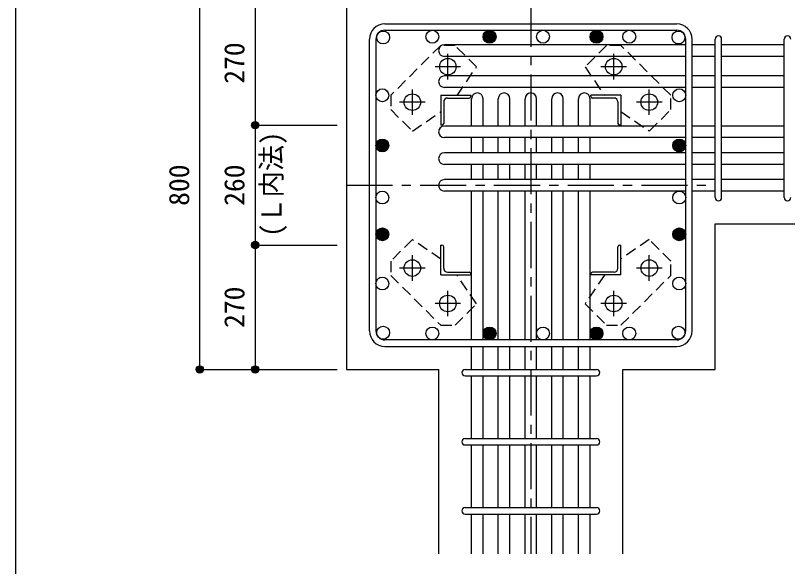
# Model space of a CAD drawing. Units: millimetres at full size, sheet at 1:20. Extents: x -3982 to 3969, y -2797 to 2801.
# Drawn here: x -3982 to -2307, y -1833 to -636 of the extents above; entities that cross this region are included whole.
import ezdxf
from ezdxf.enums import TextEntityAlignment as Align

# ---------------------------------------------------------------- set-up
doc = ezdxf.new("R2010")
doc.units = ezdxf.units.MM
doc.header["$LTSCALE"] = 20
doc.header["$PDMODE"] = 32
doc.header["$PDSIZE"] = 10
doc.linetypes.add('CHAIN1', pattern=[8, 5, -1, 1, -1])
doc.linetypes.add('DASHED1', pattern=[1.8, 1.2, -0.6])
for name, color, linetype in [('6-1_躯体線', 2, 'Continuous'), ('6-2_A.Bolt_', 4, 'Continuous'), ('6-3_柱型主筋', 4, 'Continuous'), ('6-4_フープ', 7, 'Continuous'), ('6-5_梁主筋', 7, 'Continuous'), ('6-6_S.T.P.', 7, 'Continuous'), ('6-9_プレート', 4, 'DASHED1'), ('6-D_寸法', 4, 'Continuous'), ('F-0_枠', 6, 'Continuous')]:
    doc.layers.add(name, color=color, linetype=linetype)
doc.styles.add('ＭＳ ゴシック', font='')
doc.styles.get('ＭＳ ゴシック').set_extended_font_data('MS Gothic')

msp = doc.modelspace()

# ---------------------------------------------------------------- linework, layer by layer
at = {"layer": '6-1_躯体線'}
for p, q in [((-3263.87, -604.67), (-3263.87, -1404.67)), ((-2463.87, -1088.67), (-2063.87, -1088.67)), ((-2463.87, -1404.67), (-2463.87, -1088.67)), ((-3263.87, -1404.67), (-3063.37, -1404.67)), ((-3063.37, -1804.67), (-3063.37, -1404.67))]:
    msp.add_line(p, q, dxfattribs=at)
msp.add_lwpolyline([(-2664.37, -1804.67), (-2664.37, -1404.67), (-2463.87, -1404.67)], dxfattribs=at)
at = {"layer": '6-2_A.Bolt_', "linetype": 'CHAIN1'}
for p, q in [((-3043.87, -775.37), (-3043.87, -719.87)), ((-2683.87, -775.37), (-2683.87, -719.87)), ((-3016.17, -747.67), (-3071.67, -747.67)), ((-2656.17, -747.67), (-2711.67, -747.67)), ((-3120.87, -852.37), (-3120.87, -796.87)), ((-2606.87, -852.37), (-2606.87, -796.87)), ((-3093.17, -824.67), (-3148.67, -824.67)), ((-2579.17, -824.67), (-2634.67, -824.67)), ((-3120.87, -1212.37), (-3120.87, -1156.87)), ((-2606.87, -1212.37), (-2606.87, -1156.87)), ((-3093.17, -1184.67), (-3148.67, -1184.67)), ((-2579.17, -1184.67), (-2634.67, -1184.67)), ((-3043.87, -1289.37), (-3043.87, -1233.87)), ((-2683.87, -1289.37), (-2683.87, -1233.87)), ((-3016.17, -1261.67), (-3071.67, -1261.67)), ((-2656.17, -1261.67), (-2711.67, -1261.67))]:
    msp.add_line(p, q, dxfattribs=at)
at = {"layer": '6-2_A.Bolt_'}
for p, q in [((-3058.87, -809.67), (-2993.87, -809.67)), ((-3058.87, -809.67), (-3058.87, -874.67)), ((-3044.37, -815.67), (-2997.87, -815.67)), ((-2993.87, -809.67), (-2993.87, -811.67)), ((-2668.87, -809.67), (-2733.87, -809.67)), ((-2733.87, -811.67), (-2733.87, -809.67)), ((-2683.37, -815.67), (-2729.87, -815.67)), ((-2668.87, -809.67), (-2668.87, -874.67)), ((-3052.87, -824.17), (-3052.87, -870.67)), ((-2674.87, -824.17), (-2674.87, -870.67)), ((-3056.87, -874.67), (-3058.87, -874.67)), ((-2668.87, -874.67), (-2670.87, -874.67)), ((-3058.87, -1134.67), (-3056.87, -1134.67)), ((-3058.87, -1199.67), (-3058.87, -1134.67)), ((-3052.87, -1185.17), (-3052.87, -1138.67)), ((-2674.87, -1185.17), (-2674.87, -1138.67)), ((-2670.87, -1134.67), (-2668.87, -1134.67)), ((-2668.87, -1199.67), (-2668.87, -1134.67)), ((-3058.87, -1199.67), (-2993.87, -1199.67)), ((-3044.37, -1193.67), (-2997.87, -1193.67)), ((-2993.87, -1197.67), (-2993.87, -1199.67)), ((-2733.87, -1199.67), (-2733.87, -1197.67)), ((-2668.87, -1199.67), (-2733.87, -1199.67)), ((-2683.37, -1193.67), (-2729.87, -1193.67))]:
    msp.add_line(p, q, dxfattribs=at)
at = {"layer": '6-2_A.Bolt_', "color": 3}
for centre in [(-3043.87, -747.67), (-2683.87, -747.67), (-3120.87, -824.67), (-2606.87, -824.67), (-3120.87, -1184.67), (-2606.87, -1184.67), (-3043.87, -1261.67), (-2683.87, -1261.67)]:
    msp.add_circle(centre, 18, dxfattribs=at)
at = {"layer": '6-2_A.Bolt_'}
for centre, radius, start, end in [((-3044.37, -824.17), 8.5, 90, 180), ((-2997.87, -811.67), 4, 270, 0), ((-2729.87, -811.67), 4, 180, 270), ((-2683.37, -824.17), 8.5, 0, 90), ((-3056.87, -870.67), 4, 270, 0), ((-2670.87, -870.67), 4, 180, 270), ((-3056.87, -1138.67), 4, 0, 90), ((-2670.87, -1138.67), 4, 90, 180), ((-3044.37, -1185.17), 8.5, 180, 270), ((-2683.37, -1185.17), 8.5, 270, 0), ((-2997.87, -1197.67), 4, 0, 90), ((-2729.87, -1197.67), 4, 90, 180)]:
    msp.add_arc(centre, radius, start, end, dxfattribs=at)
at = {"layer": '6-3_柱型主筋', "color": 3}
for centre in [(-3077.46, -682.67), (-2953.37, -682.67), (-2837.37, -682.67), (-2721.37, -682.67), (-2721.37, -682.67), (-2650.27, -682.67), (-3184.26, -684.28), (-2543.48, -684.28), (-3185.87, -809.67), (-2541.87, -809.67), (-3185.87, -918.67), (-3185.87, -918.67), (-2541.87, -918.67), (-2541.87, -918.67), (-3185.87, -1031.67), (-2541.87, -1031.67), (-3185.87, -1111.47), (-2541.87, -1111.47), (-3185.87, -1218.26), (-2541.87, -1218.26), (-3184.26, -1325.06), (-3077.46, -1326.67), (-2953.37, -1326.67), (-2837.37, -1326.67), (-2721.37, -1326.67), (-2721.37, -1326.67), (-2650.27, -1326.67), (-2543.48, -1325.06)]:
    msp.add_circle(centre, 14, dxfattribs=at)
at = {"layer": '6-3_柱型主筋'}
for centre, radius in [((-2953.37, -682.67), 14), ((-2721.37, -682.67), 14), ((-2953.37, -682.67), 12.6), ((-2953.37, -682.67), 11.2), ((-2953.37, -682.67), 9.8), ((-2953.37, -682.67), 8.4), ((-2953.37, -682.67), 7), ((-2953.37, -682.67), 5.6), ((-2953.37, -682.67), 4.2), ((-2953.37, -682.67), 2.8), ((-2953.37, -682.67), 1.4), ((-2721.37, -682.67), 12.6), ((-2721.37, -682.67), 11.2), ((-2721.37, -682.67), 9.8), ((-2721.37, -682.67), 8.4), ((-2721.37, -682.67), 7), ((-2721.37, -682.67), 5.6), ((-2721.37, -682.67), 4.2), ((-2721.37, -682.67), 2.8), ((-2721.37, -682.67), 1.4), ((-3185.87, -918.67), 14), ((-3185.87, -918.67), 12.6), ((-3185.87, -918.67), 11.2), ((-3185.87, -918.67), 9.8), ((-3185.87, -918.67), 8.4), ((-3185.87, -918.67), 7), ((-3185.87, -918.67), 5.6), ((-3185.87, -918.67), 4.2), ((-3185.87, -918.67), 2.8), ((-3185.87, -918.67), 1.4), ((-2541.87, -918.67), 14), ((-2541.87, -918.67), 12.6), ((-2541.87, -918.67), 11.2), ((-2541.87, -918.67), 9.8), ((-2541.87, -918.67), 8.4), ((-2541.87, -918.67), 7), ((-2541.87, -918.67), 5.6), ((-2541.87, -918.67), 4.2), ((-2541.87, -918.67), 2.8), ((-2541.87, -918.67), 1.4), ((-3185.87, -1111.47), 14), ((-3185.87, -1111.47), 12.6), ((-3185.87, -1111.47), 11.2), ((-3185.87, -1111.47), 9.8), ((-3185.87, -1111.47), 8.4), ((-3185.87, -1111.47), 7), ((-2541.87, -1111.47), 14), ((-2541.87, -1111.47), 12.6), ((-2541.87, -1111.47), 11.2), ((-2541.87, -1111.47), 9.8), ((-2541.87, -1111.47), 8.4), ((-2541.87, -1111.47), 7), ((-3185.87, -1111.47), 5.6), ((-3185.87, -1111.47), 4.2), ((-3185.87, -1111.47), 2.8), ((-3185.87, -1111.47), 1.4), ((-2541.87, -1111.47), 5.6), ((-2541.87, -1111.47), 4.2), ((-2541.87, -1111.47), 2.8), ((-2541.87, -1111.47), 1.4), ((-2953.37, -1326.67), 14), ((-2953.37, -1326.67), 12.6), ((-2953.37, -1326.67), 11.2), ((-2953.37, -1326.67), 9.8), ((-2953.37, -1326.67), 8.4), ((-2953.37, -1326.67), 7), ((-2953.37, -1326.67), 5.6), ((-2953.37, -1326.67), 4.2), ((-2721.37, -1326.67), 14), ((-2721.37, -1326.67), 12.6), ((-2721.37, -1326.67), 11.2), ((-2721.37, -1326.67), 9.8), ((-2721.37, -1326.67), 8.4), ((-2721.37, -1326.67), 7), ((-2721.37, -1326.67), 5.6), ((-2721.37, -1326.67), 4.2), ((-2953.37, -1326.67), 2.8), ((-2953.37, -1326.67), 1.4), ((-2721.37, -1326.67), 2.8), ((-2721.37, -1326.67), 1.4)]:
    msp.add_circle(centre, radius, dxfattribs=at)
at = {"layer": '6-4_フープ'}
for p, q in [((-3180.37, -654.67), (-2547.37, -654.67)), ((-3180.37, -668.67), (-2547.37, -668.67)), ((-3213.87, -1321.17), (-3213.87, -688.17)), ((-3199.87, -688.17), (-3199.87, -1321.17)), ((-2527.87, -1321.17), (-2527.87, -688.17)), ((-2513.87, -1321.17), (-2513.87, -688.17)), ((-2547.37, -1340.67), (-3180.37, -1340.67)), ((-3180.37, -1354.67), (-2547.37, -1354.67))]:
    msp.add_line(p, q, dxfattribs=at)
for centre, radius, start, end in [((-3180.37, -688.17), 33.5, 90, 180), ((-3180.37, -688.17), 19.5, 90, 180), ((-2547.37, -688.17), 33.5, 0, 90), ((-2547.37, -688.17), 19.5, 0, 90), ((-3180.37, -1321.17), 33.5, 180, 270), ((-3180.37, -1321.17), 19.5, 180, 270), ((-2547.37, -1321.17), 33.5, 270, 0), ((-2547.37, -1321.17), 19.5, 270, 0)]:
    msp.add_arc(centre, radius, start, end, dxfattribs=at)
at = {"layer": '6-5_梁主筋'}
for p, q in [((-2527.87, -700.28), (-3051.37, -700.28)), ((-2463.87, -700.28), (-2513.87, -700.28)), ((-2313.87, -700.28), (-2449.87, -700.28)), ((-2527.87, -725.28), (-3051.37, -725.28)), ((-2463.87, -725.28), (-2513.87, -725.28)), ((-2313.87, -725.28), (-2449.87, -725.28)), ((-2527.87, -767.67), (-3051.37, -767.67)), ((-2463.87, -767.67), (-2513.87, -767.67)), ((-2313.87, -767.67), (-2449.87, -767.67)), ((-2527.87, -792.67), (-3051.37, -792.67)), ((-2463.87, -792.67), (-2513.87, -792.67)), ((-2313.87, -792.67), (-2449.87, -792.67)), ((-2992.37, -876.67), (-2992.37, -817.17)), ((-2967.37, -876.67), (-2967.37, -817.17)), ((-2934.37, -876.67), (-2934.37, -817.17)), ((-2909.37, -876.67), (-2909.37, -817.17)), ((-2876.37, -876.67), (-2876.37, -817.17)), ((-2851.37, -876.67), (-2851.37, -817.17)), ((-2818.37, -876.67), (-2818.37, -817.17)), ((-2793.37, -876.67), (-2793.37, -817.17)), ((-2760.37, -876.67), (-2760.37, -817.17)), ((-2735.37, -876.67), (-2735.37, -817.17)), ((-2527.87, -876.67), (-3051.37, -876.67)), ((-2463.87, -876.67), (-2513.87, -876.67)), ((-2313.87, -876.67), (-2449.87, -876.67)), ((-2527.87, -901.67), (-3051.37, -901.67)), ((-2992.37, -934.67), (-2992.37, -901.67)), ((-2967.37, -934.67), (-2967.37, -901.67)), ((-2934.37, -934.67), (-2934.37, -901.67)), ((-2909.37, -934.67), (-2909.37, -901.67)), ((-2876.37, -934.67), (-2876.37, -901.67)), ((-2851.37, -934.67), (-2851.37, -901.67)), ((-2818.37, -934.67), (-2818.37, -901.67)), ((-2793.37, -934.67), (-2793.37, -901.67)), ((-2760.37, -934.67), (-2760.37, -901.67)), ((-2735.37, -934.67), (-2735.37, -901.67)), ((-2463.87, -901.67), (-2513.87, -901.67)), ((-2313.87, -901.67), (-2449.87, -901.67)), ((-2527.87, -934.67), (-3051.37, -934.67)), ((-2463.87, -934.67), (-2513.87, -934.67)), ((-2313.87, -934.67), (-2449.87, -934.67)), ((-2527.87, -959.67), (-3051.37, -959.67)), ((-2992.37, -992.67), (-2992.37, -959.67)), ((-2967.37, -992.67), (-2967.37, -959.67)), ((-2934.37, -992.67), (-2934.37, -959.67)), ((-2909.37, -992.67), (-2909.37, -959.67)), ((-2876.37, -992.67), (-2876.37, -959.67)), ((-2851.37, -992.67), (-2851.37, -959.67)), ((-2818.37, -992.67), (-2818.37, -959.67)), ((-2793.37, -992.67), (-2793.37, -959.67)), ((-2760.37, -992.67), (-2760.37, -959.67)), ((-2735.37, -992.67), (-2735.37, -959.67)), ((-2463.87, -959.67), (-2513.87, -959.67)), ((-2313.87, -959.67), (-2449.87, -959.67)), ((-2527.87, -992.67), (-3051.37, -992.67)), ((-2463.87, -992.67), (-2513.87, -992.67)), ((-2313.87, -992.67), (-2449.87, -992.67)), ((-2527.87, -1017.67), (-3051.37, -1017.67)), ((-2992.37, -1340.67), (-2992.37, -1017.67)), ((-2967.37, -1340.67), (-2967.37, -1017.67)), ((-2934.37, -1340.67), (-2934.37, -1017.67)), ((-2909.37, -1340.67), (-2909.37, -1017.67)), ((-2876.37, -1340.67), (-2876.37, -1017.67)), ((-2851.37, -1340.67), (-2851.37, -1017.67)), ((-2818.37, -1340.67), (-2818.37, -1017.67)), ((-2793.37, -1340.67), (-2793.37, -1017.67)), ((-2760.37, -1340.67), (-2760.37, -1017.67)), ((-2735.37, -1340.67), (-2735.37, -1017.67)), ((-2463.87, -1017.67), (-2513.87, -1017.67)), ((-2313.87, -1017.67), (-2449.87, -1017.67)), ((-2992.37, -1404.67), (-2992.37, -1354.67)), ((-2967.37, -1404.67), (-2967.37, -1354.67)), ((-2934.37, -1404.67), (-2934.37, -1354.67)), ((-2909.37, -1404.67), (-2909.37, -1354.67)), ((-2876.37, -1404.67), (-2876.37, -1354.67)), ((-2851.37, -1404.67), (-2851.37, -1354.67)), ((-2818.37, -1404.67), (-2818.37, -1354.67)), ((-2793.37, -1404.67), (-2793.37, -1354.67)), ((-2760.37, -1404.67), (-2760.37, -1354.67)), ((-2735.37, -1404.67), (-2735.37, -1354.67)), ((-2992.37, -1554.67), (-2992.37, -1418.67)), ((-2967.37, -1554.67), (-2967.37, -1418.67)), ((-2934.37, -1554.67), (-2934.37, -1418.67)), ((-2909.37, -1554.67), (-2909.37, -1418.67)), ((-2876.37, -1554.67), (-2876.37, -1418.67)), ((-2851.37, -1554.67), (-2851.37, -1418.67)), ((-2818.37, -1554.67), (-2818.37, -1418.67)), ((-2793.37, -1554.67), (-2793.37, -1418.67)), ((-2760.37, -1554.67), (-2760.37, -1418.67)), ((-2735.37, -1554.67), (-2735.37, -1418.67)), ((-2992.37, -1704.67), (-2992.37, -1568.67)), ((-2967.37, -1704.67), (-2967.37, -1568.67)), ((-2934.37, -1704.67), (-2934.37, -1568.67)), ((-2909.37, -1704.67), (-2909.37, -1568.67)), ((-2876.37, -1704.67), (-2876.37, -1568.67)), ((-2851.37, -1704.67), (-2851.37, -1568.67)), ((-2818.37, -1704.67), (-2818.37, -1568.67)), ((-2793.37, -1704.67), (-2793.37, -1568.67)), ((-2760.37, -1704.67), (-2760.37, -1568.67)), ((-2735.37, -1704.67), (-2735.37, -1568.67)), ((-2992.37, -1804.67), (-2992.37, -1718.67)), ((-2967.37, -1804.67), (-2967.37, -1718.67)), ((-2934.37, -1804.67), (-2934.37, -1718.67)), ((-2909.37, -1804.67), (-2909.37, -1718.67)), ((-2876.37, -1804.67), (-2876.37, -1718.67)), ((-2851.37, -1804.67), (-2851.37, -1718.67)), ((-2818.37, -1804.67), (-2818.37, -1718.67)), ((-2793.37, -1804.67), (-2793.37, -1718.67)), ((-2760.37, -1804.67), (-2760.37, -1718.67)), ((-2735.37, -1804.67), (-2735.37, -1718.67))]:
    msp.add_line(p, q, dxfattribs=at)
for centre, start, end in [((-3051.37, -712.78), 90, 270), ((-3051.37, -780.17), 90, 270), ((-2979.87, -817.17), 0, 180), ((-2921.87, -817.17), 0, 180), ((-2863.87, -817.17), 0, 180), ((-2805.87, -817.17), 0, 180), ((-2747.87, -817.17), 0, 180), ((-3051.37, -889.17), 90, 270), ((-3051.37, -947.17), 90, 270), ((-3051.37, -1005.17), 90, 270)]:
    msp.add_arc(centre, 12.5, start, end, dxfattribs=at)
at = {"layer": '6-6_S.T.P.'}
for p, q in [((-2463.87, -1031.67), (-2463.87, -687.78)), ((-2449.87, -1031.67), (-2449.87, -687.78)), ((-2313.87, -1031.67), (-2313.87, -687.78)), ((-3006.37, -1404.67), (-2721.37, -1404.67)), ((-3006.37, -1418.67), (-2721.37, -1418.67)), ((-3006.37, -1554.67), (-2721.37, -1554.67)), ((-3006.37, -1568.67), (-2721.37, -1568.67)), ((-3006.37, -1704.67), (-2721.37, -1704.67)), ((-3006.37, -1718.67), (-2721.37, -1718.67))]:
    msp.add_line(p, q, dxfattribs=at)
for centre, start, end in [((-2456.87, -687.78), 0, 180), ((-2456.87, -687.78), 0, 180), ((-2456.87, -687.78), 0, 180), ((-2456.87, -687.78), 0, 180), ((-2306.87, -687.78), 0, 180), ((-2456.87, -1031.67), 180, 0), ((-2456.87, -1031.67), 180, 0), ((-2456.87, -1031.67), 180, 0), ((-2456.87, -1031.67), 180, 0), ((-2306.87, -1031.67), 180, 0), ((-3006.37, -1411.67), 90, 270), ((-3006.37, -1411.67), 90, 270), ((-3006.37, -1411.67), 90, 270), ((-3006.37, -1411.67), 90, 270), ((-2721.37, -1411.67), 270, 90), ((-2721.37, -1411.67), 270, 90), ((-2721.37, -1411.67), 270, 90), ((-2721.37, -1411.67), 270, 90), ((-3006.37, -1561.67), 90, 270), ((-2721.37, -1561.67), 270, 90), ((-3006.37, -1711.67), 90, 270), ((-2721.37, -1711.67), 270, 90)]:
    msp.add_arc(centre, 7, start, end, dxfattribs=at)
at = {"layer": '6-9_プレート'}
for points in [[(-3059.37, -701.47), (-3167.57, -809.67), (-3167.57, -840.77), (-3120.87, -887.47), (-3058.87, -845.27)], [(-3023.87, -810.17), (-2981.57, -748.17), (-3028.27, -701.47), (-3059.37, -701.47)], [(-2560.17, -809.67), (-2668.37, -701.47), (-2699.47, -701.47), (-2746.17, -748.17), (-2703.97, -810.17)], [(-2668.87, -845.17), (-2606.87, -887.47), (-2560.17, -840.77), (-2560.17, -809.67)], [(-3058.87, -1165.17), (-3120.87, -1122.87), (-3167.57, -1169.57), (-3167.57, -1200.67)], [(-2668.37, -1308.87), (-2560.17, -1200.67), (-2560.17, -1169.57), (-2606.87, -1122.87), (-2668.87, -1165.07)], [(-3167.57, -1200.67), (-3059.37, -1308.87), (-3028.27, -1308.87), (-2981.57, -1262.17), (-3023.77, -1200.17)], [(-2703.87, -1200.17), (-2746.17, -1262.17), (-2699.47, -1308.87), (-2668.37, -1308.87)]]:
    msp.add_lwpolyline(points, dxfattribs=at)
at = {"layer": '6-D_寸法'}
for p, q in [((-3581.89, -1404.67), (-3581.89, -604.67)), ((-3461.89, -604.67), (-3461.89, -874.67)), ((-3461.89, -874.67), (-3283.87, -874.67)), ((-3461.89, -874.67), (-3461.89, -1134.67)), ((-3461.89, -1134.67), (-3283.87, -1134.67)), ((-3461.89, -1134.67), (-3461.89, -1404.67)), ((-3581.89, -1404.67), (-3461.89, -1404.67)), ((-3461.89, -1404.67), (-3283.87, -1404.67)), ((-3461.89, -1404.67), (-3283.87, -1404.67)), ((-3461.89, -1404.67), (-3283.87, -1404.67)), ((-3461.89, -1404.67), (-3283.87, -1404.67)), ((-3461.89, -1404.67), (-3283.87, -1404.67)), ((-3461.89, -1404.67), (-3283.87, -1404.67)), ((-3461.89, -1404.67), (-3283.87, -1404.67)), ((-3461.89, -1404.67), (-3283.87, -1404.67)), ((-3461.89, -1404.67), (-3283.87, -1404.67))]:
    msp.add_line(p, q, dxfattribs=at)
at = {"layer": '6-D_寸法', "linetype": 'CHAIN1'}
for p, q in [((-2863.87, -604.67), (-2863.87, -1804.67)), ((-3263.87, -1004.67), (-2463.87, -1004.67))]:
    msp.add_line(p, q, dxfattribs=at)
at = {"layer": '6-D_寸法'}
msp.add_lwpolyline([(-3581.89, -1404.67), (-3461.89, -1404.67), (-3283.87, -1404.67)], dxfattribs=at)
msp.add_lwpolyline([(-3581.89, -1404.67), (-3461.89, -1404.67), (-3283.87, -1404.67)], dxfattribs=at)
for centre, radius in [((-3461.89, -874.67), 8), ((-3461.89, -874.67), 7.2), ((-3461.89, -874.67), 6.4), ((-3461.89, -874.67), 5.6), ((-3461.89, -874.67), 4.8), ((-3461.89, -874.67), 4), ((-3461.89, -874.67), 3.2), ((-3461.89, -874.67), 2.4), ((-3461.89, -874.67), 1.6), ((-3461.89, -874.67), 0.8), ((-3461.89, -1134.67), 8), ((-3461.89, -1134.67), 7.2), ((-3461.89, -1134.67), 6.4), ((-3461.89, -1134.67), 5.6), ((-3461.89, -1134.67), 4.8), ((-3461.89, -1134.67), 4), ((-3461.89, -1134.67), 3.2), ((-3461.89, -1134.67), 2.4), ((-3461.89, -1134.67), 1.6), ((-3461.89, -1134.67), 0.8), ((-3581.89, -1404.67), 8), ((-3581.89, -1404.67), 7.2), ((-3581.89, -1404.67), 6.4), ((-3581.89, -1404.67), 5.6), ((-3581.89, -1404.67), 4.8), ((-3581.89, -1404.67), 4), ((-3581.89, -1404.67), 3.2), ((-3581.89, -1404.67), 2.4), ((-3581.89, -1404.67), 1.6), ((-3581.89, -1404.67), 0.8), ((-3461.89, -1404.67), 8), ((-3461.89, -1404.67), 8), ((-3461.89, -1404.67), 7.2), ((-3461.89, -1404.67), 7.2), ((-3461.89, -1404.67), 6.4), ((-3461.89, -1404.67), 6.4), ((-3461.89, -1404.67), 5.6), ((-3461.89, -1404.67), 5.6), ((-3461.89, -1404.67), 4.8), ((-3461.89, -1404.67), 4.8), ((-3461.89, -1404.67), 4), ((-3461.89, -1404.67), 4), ((-3461.89, -1404.67), 3.2), ((-3461.89, -1404.67), 3.2), ((-3461.89, -1404.67), 2.4), ((-3461.89, -1404.67), 2.4), ((-3461.89, -1404.67), 1.6), ((-3461.89, -1404.67), 1.6), ((-3461.89, -1404.67), 0.8), ((-3461.89, -1404.67), 0.8)]:
    msp.add_circle(centre, radius, dxfattribs=at)
at = {"layer": '6-D_寸法', "color": 7}
for p in [(-3461.89, -874.67), (-3461.89, -1134.67), (-3581.89, -1404.67), (-3461.89, -1404.67)]:
    msp.add_point(p, dxfattribs=at)
at = {"layer": 'F-0_枠'}
msp.add_line((-3981.92, 2800.77), (-3981.92, -2796.83), dxfattribs=at)

# ---------------------------------------------------------------- texts
at = {"layer": '6-D_寸法', "style": 'ＭＳ ゴシック'}
for s, p in [('270', (-3471.89, -784.67)), ('800', (-3591.89, -1049.67)), ('260', (-3471.89, -1049.67)), ('270', (-3471.89, -1314.67))]:
    msp.add_text(s, height=43.99, rotation=90, dxfattribs=at).set_placement(p, align=Align.BOTTOM_LEFT)
at = {"layer": '6-D_寸法', "style": 'ＭＳ ゴシック', "width": 0.95}
msp.add_text('(Ｌ内法)', height=43.99, rotation=90, dxfattribs=at).set_placement((-3391.41, -1116.77), align=Align.BOTTOM_LEFT)

doc.saveas('drawing.dxf')
